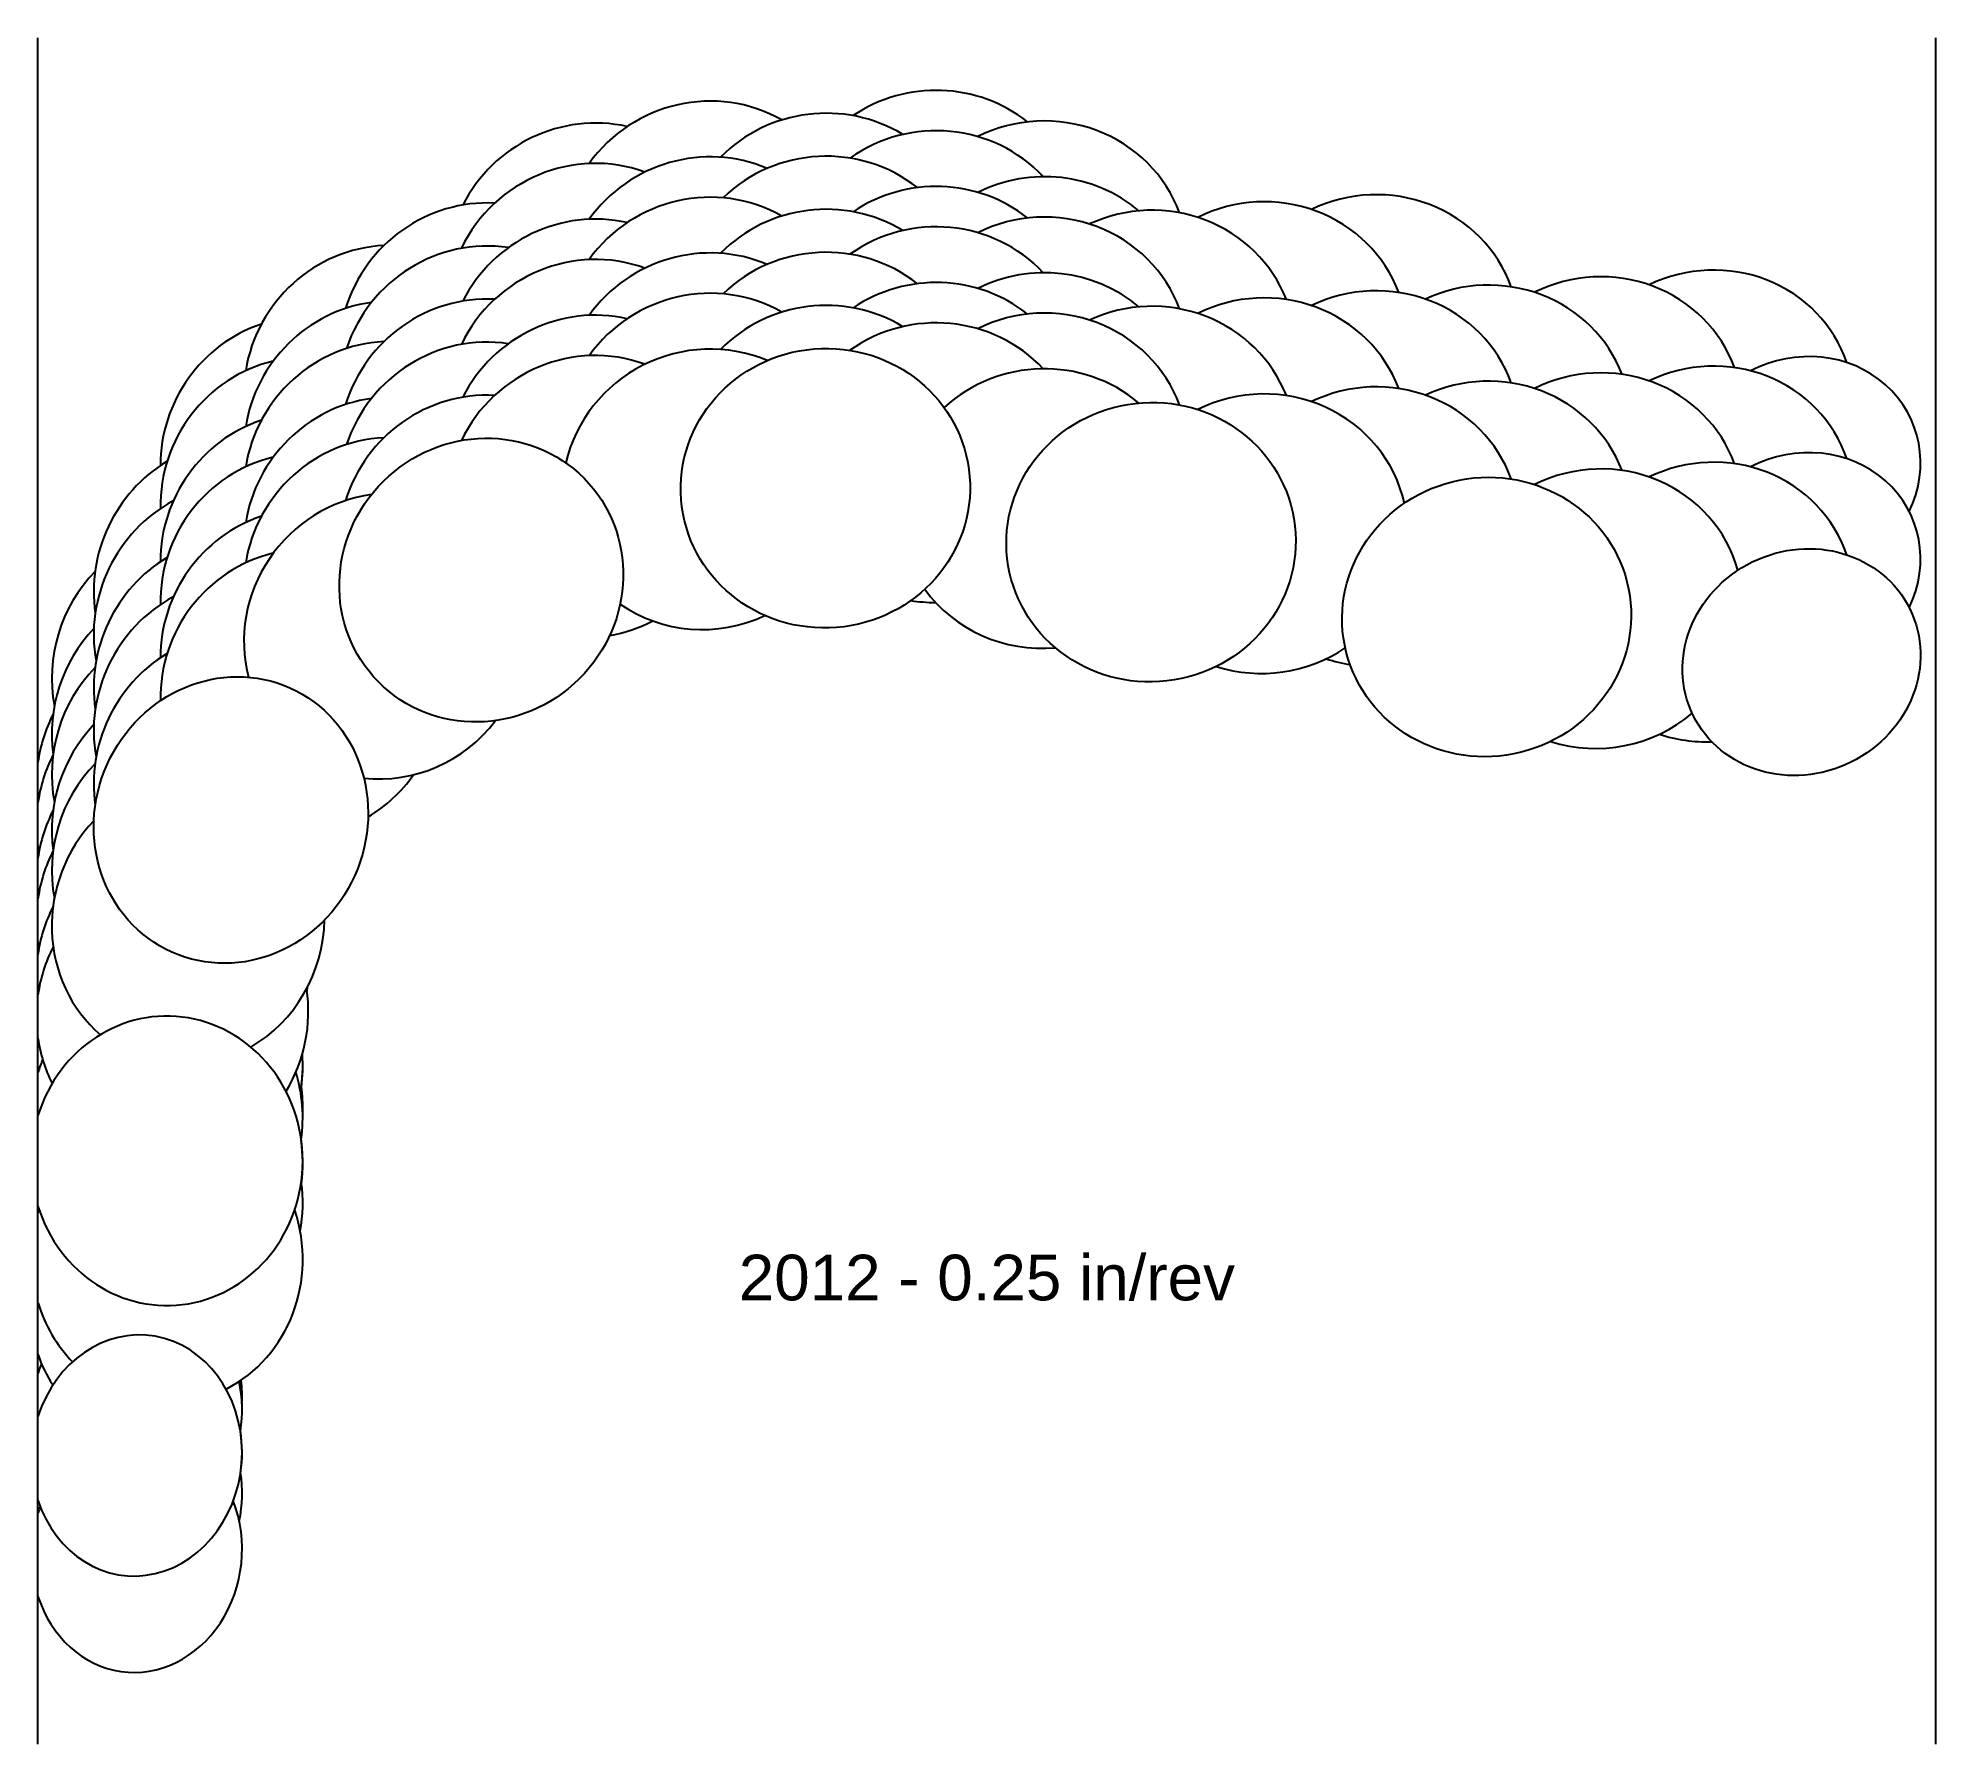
# Model space of a CAD drawing. Header units: inches. Extents: x -4.94 to 0, y -3.36 to 1.08.
import ezdxf
from ezdxf.enums import TextEntityAlignment as Align

# ---------------------------------------------------------------- set-up
doc = ezdxf.new("R2010")
doc.units = ezdxf.units.IN
doc.header["$MEASUREMENT"] = 0
for name, color, linetype, true_color in [('Blade_1', 30, 'Continuous', 0xff7f00), ('Blade_2', 7, 'Continuous', 0xcccc00), ('Blade_3', 7, 'Continuous', 0x00cc00), ('Blade_4', 7, 'Continuous', 0x00cccc), ('Blade_5', 7, 'Continuous', 0x0066cc), ('Blade_6', 190, 'Continuous', 0x7f00ff)]:
    doc.layers.add(name, color=color, linetype=linetype, true_color=true_color)
doc.layers.add('Gage_Line', color=7, linetype='Continuous')
doc.styles.get("Standard").update_dxf_attribs({"font": 'arial.ttf'})

msp = doc.modelspace()

# ---------------------------------------------------------------- linework, layer by layer
at = {"layer": 'Blade_1'}
for centre, major_axis, ratio, start_param, end_param in [((-2.8889, 0.4125), (0.3753, 0.0303), 0.9657, 7.087099, 8.56173), ((-2.0417, 0.272), (0.3741, 0.0427), 0.965473, 6.535078, 8.183624), ((-3.7842, 0.1734), (0.2674, 0.265), 0.961342, 6.901139, 8.34269), ((-2.8889, 0.1625), (0.3753, 0.0303), 0.9657, 7.087099, 8.56173), ((-1.1686, 0.0773), (0.3692, 0.0737), 0.964543, 6.44866, 8.101328), ((-2.0417, 0.022), (0.3741, 0.0427), 0.965473, 6.535078, 8.183624), ((-3.7842, -0.0766), (0.2674, 0.265), 0.961342, 6.901139, 8.34269), ((-0.3493, -0.0401), (0.2818, 0.1385), 0.924531, 5.418271, 7.871631), ((-1.1686, -0.1727), (0.3692, 0.0737), 0.964543, 6.44866, 8.101328), ((-0.3493, -0.2901), (0.2818, 0.1385), 0.924531, 5.418271, 7.871631), ((-4.4355, -0.4509), (0.1536, 0.3438), 0.937383, 7.161672, 8.485499), ((-4.4355, -0.7009), (0.1536, 0.3438), 0.937383, 7.161672, 8.485499), ((-4.602, -1.8377), (-0.0012, 0.3765), 0.938365, 1.885984, 7.531922), ((-4.602, -1.5877), (-0.0012, 0.3765), 0.938365, 4.524792, 4.783347), ((-4.6806, -2.6044), (0.0288, 0.3127), 0.871357, 2.030648, 7.604951), ((-4.6806, -2.3544), (0.0288, 0.3127), 0.871357, 4.596092, 4.612104)]:
    msp.add_ellipse(centre, major_axis=major_axis, ratio=ratio, start_param=start_param, end_param=end_param, dxfattribs=at)
for centre, major_axis, ratio in [((-2.8889, -0.0875), (0.3753, 0.0303), 0.9657), ((-2.0417, -0.228), (0.3741, 0.0427), 0.965473), ((-3.7842, -0.3266), (0.2674, 0.265), 0.961342), ((-1.1686, -0.4227), (0.3692, 0.0737), 0.964543), ((-0.3493, -0.5401), (0.2818, 0.1385), 0.924531), ((-4.4355, -0.9509), (0.1536, 0.3438), 0.937383)]:
    msp.add_ellipse(centre, major_axis=major_axis, ratio=ratio, dxfattribs=at)
at = {"layer": 'Blade_2'}
for centre, major_axis, ratio, start_param, end_param in [((-3.1991, 0.4096), (0.34, 0.1616), 0.962292, 6.986803, 8.377506), ((-2.3218, 0.3594), (0.3746, 0.0376), 0.965576, 7.035929, 8.22854), ((-3.1991, 0.1596), (0.34, 0.1616), 0.962292, 6.986803, 8.377506), ((-2.3218, 0.1094), (0.3746, 0.0376), 0.965576, 7.035929, 8.22854), ((-4.0347, 0.0276), (0.2208, 0.305), 0.961325, 7.025113, 8.339016), ((-3.1991, -0.0904), (0.34, 0.1616), 0.962292, 6.986803, 8.776482), ((-2.3218, -0.1406), (0.3746, 0.0376), 0.965576, 7.035929, 8.513721), ((-4.0347, -0.2224), (0.2208, 0.305), 0.961325, 7.025113, 8.339016), ((-4.0347, -0.4724), (0.2208, 0.305), 0.961325, 7.025113, 8.754032), ((-3.1991, -0.0904), (0.34, 0.1616), 0.962292, 3.641759, 4.704997), ((-2.3218, -0.1406), (0.3746, 0.0376), 0.965576, 3.653683, 4.699206), ((-4.5467, -0.7147), (0.1015, 0.3626), 0.937925, 7.33692, 8.287327), ((-4.5467, -0.9647), (0.1015, 0.3626), 0.937925, 7.33692, 8.287327), ((-4.0347, -0.4724), (0.2208, 0.305), 0.961325, 3.636819, 4.687574), ((-4.5467, -1.2147), (0.1015, 0.3626), 0.937925, 7.33692, 9.015579), ((-4.5467, -1.2147), (0.1015, 0.3626), 0.937925, 3.90906, 4.979776), ((-4.6019, -1.5919), (-0.0171, 0.3761), 0.938354, 4.524146, 4.752104), ((-4.6019, -1.8419), (-0.0171, 0.3761), 0.938354, 4.524146, 4.822086), ((-4.6019, -2.0919), (-0.0171, 0.3761), 0.938354, 7.464019, 7.487034), ((-4.6019, -2.0919), (-0.0171, 0.3761), 0.938354, 3.543712, 5.011412), ((-4.6019, -2.0919), (-0.0171, 0.3761), 0.938354, 8.124278, 8.607185), ((-4.6804, -2.6052), (0.0288, 0.3127), 0.871358, 4.649587, 4.999655), ((-4.6804, -2.8552), (0.0288, 0.3127), 0.871358, 2.029149, 5.229797), ((-4.6804, -2.8552), (0.0288, 0.3127), 0.871358, 1.265514, 1.323266)]:
    msp.add_ellipse(centre, major_axis=major_axis, ratio=ratio, start_param=start_param, end_param=end_param, dxfattribs=at)
at = {"layer": 'Blade_3'}
for centre, major_axis, ratio, start_param, end_param in [((-2.6029, 0.4789), (0.375, 0.0336), 0.965647, 6.926703, 8.398548), ((-3.5006, 0.3907), (0.3082, 0.2162), 0.961614, 6.869357, 8.38543), ((-1.7506, 0.294), (0.3732, 0.0498), 0.965309, 6.504812, 8.19343), ((-2.6029, 0.2289), (0.375, 0.0336), 0.965647, 6.926703, 8.398548), ((-3.5006, 0.1407), (0.3082, 0.2162), 0.961614, 6.869357, 8.38543), ((-0.8779, 0.0989), (0.3639, 0.0967), 0.963471, 6.371354, 8.061148), ((-1.7506, 0.044), (0.3732, 0.0498), 0.965309, 6.504812, 8.19343), ((-2.6029, -0.0211), (0.375, 0.0336), 0.965647, 6.926703, 8.398548), ((-3.5006, -0.1093), (0.3082, 0.2162), 0.961614, 6.869357, 8.38543), ((-4.2539, -0.1208), (0.1683, 0.3368), 0.961435, 6.959787, 8.354837), ((-0.8779, -0.1511), (0.3639, 0.0967), 0.963471, 6.371354, 8.061148), ((-1.7506, -0.206), (0.3732, 0.0498), 0.965309, 6.365857, 8.19343), ((-4.2539, -0.3708), (0.1683, 0.3368), 0.961435, 6.959787, 8.354837), ((-0.8779, -0.4011), (0.3639, 0.0967), 0.963471, 6.292382, 8.061148), ((-4.2539, -0.6208), (0.1683, 0.3368), 0.961435, 6.959787, 8.354837), ((-2.6029, -0.0211), (0.375, 0.0336), 0.965647, 4.45555, 4.627051), ((-3.5006, -0.1093), (0.3082, 0.2162), 0.961614, 4.255497, 4.571583), ((-1.7506, -0.206), (0.3732, 0.0498), 0.965309, 4.255976, 5.19009), ((-0.8779, -0.4011), (0.3639, 0.0967), 0.963471, 4.124815, 5.169184), ((-4.5878, -0.9557), (0.0499, 0.3732), 0.938242, 7.494323, 7.845223), ((-4.2539, -0.6208), (0.1683, 0.3368), 0.961435, 4.121587, 4.555535), ((-4.5878, -0.9557), (0.0499, 0.3732), 0.938242, 8.145839, 8.189539), ((-4.5878, -1.2057), (0.0499, 0.3732), 0.938242, 7.494323, 7.845223), ((-4.5878, -1.2057), (0.0499, 0.3732), 0.938242, 8.145839, 8.189539), ((-4.5878, -1.4557), (0.0499, 0.3732), 0.938242, 7.494323, 7.845223), ((-4.5878, -1.4557), (0.0499, 0.3732), 0.938242, 4.272903, 5.013353), ((-4.5878, -1.4557), (0.0499, 0.3732), 0.938242, 8.145839, 8.48041), ((-4.6805, -2.225), (0.0288, 0.3127), 0.871352, 2.029692, 2.325637)]:
    msp.add_ellipse(centre, major_axis=major_axis, ratio=ratio, start_param=start_param, end_param=end_param, dxfattribs=at)
at = {"layer": 'Blade_4'}
for centre, major_axis, ratio, start_param, end_param in [((-2.8888, 0.5244), (0.3753, 0.0303), 0.965699, 7.211552, 8.586295), ((-3.7841, 0.2854), (0.2674, 0.265), 0.96134, 6.998985, 8.364418), ((-2.8888, 0.2744), (0.3753, 0.0303), 0.965699, 7.211552, 8.586295), ((-3.7841, 0.0354), (0.2674, 0.265), 0.96134, 6.998985, 8.364418), ((-2.8888, 0.0244), (0.3753, 0.0303), 0.965699, 7.211552, 8.586295), ((-3.7841, -0.2146), (0.2674, 0.265), 0.96134, 6.998985, 8.364418), ((-4.4355, -0.339), (0.1536, 0.3438), 0.937381, 7.210977, 8.449391), ((-4.4355, -0.589), (0.1536, 0.3438), 0.937381, 7.210977, 8.449391), ((-4.4355, -0.839), (0.1536, 0.3438), 0.937381, 7.210977, 8.449391), ((-4.602, -1.7258), (-0.0012, 0.3765), 0.938362, 7.436159, 7.5322), ((-4.602, -1.7258), (-0.0012, 0.3765), 0.938362, 4.55946, 5.029158), ((-4.6805, -2.4925), (0.0288, 0.3127), 0.871353, 1.235376, 1.322091), ((-4.6805, -2.4925), (0.0288, 0.3127), 0.871353, 4.63805, 5.052485)]:
    msp.add_ellipse(centre, major_axis=major_axis, ratio=ratio, start_param=start_param, end_param=end_param, dxfattribs=at)
at = {"layer": 'Blade_5'}
for centre, major_axis, ratio, start_param, end_param in [((-3.1991, 0.5546), (0.34, 0.1616), 0.962292, 6.870948, 8.377506), ((-2.3218, 0.5044), (0.3746, 0.0376), 0.965576, 6.529474, 8.22854), ((-3.1991, 0.3046), (0.34, 0.1616), 0.962292, 6.870948, 8.377506), ((-1.4595, 0.3125), (0.3718, 0.0594), 0.96504, 6.467059, 8.154107), ((-2.3218, 0.2544), (0.3746, 0.0376), 0.965576, 6.529474, 8.22854), ((-4.0347, 0.1726), (0.2208, 0.305), 0.961325, 6.93663, 8.339016), ((-3.1991, 0.0546), (0.34, 0.1616), 0.962292, 6.870948, 8.377506), ((-0.5877, 0.1163), (0.35, 0.1389), 0.96045, 6.236596, 7.925337), ((-1.4595, 0.0625), (0.3718, 0.0594), 0.96504, 6.467059, 8.154107), ((-2.3218, 0.0044), (0.3746, 0.0376), 0.965576, 6.529474, 8.22854), ((-4.0347, -0.0774), (0.2208, 0.305), 0.961325, 6.93663, 8.339016), ((-0.5877, -0.1337), (0.35, 0.1389), 0.96045, 6.236596, 7.925337), ((-1.4595, -0.1875), (0.3718, 0.0594), 0.96504, 6.467059, 8.154107), ((-4.0347, -0.3274), (0.2208, 0.305), 0.961325, 6.93663, 8.339016), ((-0.5877, -0.3837), (0.35, 0.1389), 0.96045, 6.236596, 7.925337), ((-4.5467, -0.5697), (0.1015, 0.3626), 0.937925, 7.324348, 8.338848), ((-1.4595, -0.1875), (0.3718, 0.0594), 0.96504, 4.21695, 4.387472), ((-4.5467, -0.8197), (0.1015, 0.3626), 0.937925, 7.324348, 8.338848), ((-0.5877, -0.3837), (0.35, 0.1389), 0.96045, 3.98985, 4.360893), ((-4.5467, -1.0697), (0.1015, 0.3626), 0.937925, 7.324348, 8.338848), ((-4.6019, -1.6969), (-0.0171, 0.3761), 0.938354, 4.626022, 4.813069), ((-4.6019, -1.9469), (-0.0171, 0.3761), 0.938354, 4.470263, 4.813069), ((-4.6804, -2.4602), (0.0288, 0.3127), 0.871358, 4.762233, 4.957994), ((-4.6804, -2.7102), (0.0288, 0.3127), 0.871358, 4.584489, 4.988801)]:
    msp.add_ellipse(centre, major_axis=major_axis, ratio=ratio, start_param=start_param, end_param=end_param, dxfattribs=at)
at = {"layer": 'Blade_6'}
for centre, major_axis, ratio, start_param, end_param in [((-2.6029, 0.5839), (0.375, 0.0336), 0.965647, 7.076728, 8.372352), ((-3.5006, 0.4957), (0.3082, 0.2162), 0.961614, 6.999351, 8.362755), ((-2.6029, 0.3339), (0.375, 0.0336), 0.965647, 7.076728, 8.372352), ((-3.5006, 0.2457), (0.3082, 0.2162), 0.961614, 6.999351, 8.362755), ((-2.6029, 0.0839), (0.375, 0.0336), 0.965647, 7.076728, 8.372352), ((-3.5006, -0.0043), (0.3082, 0.2162), 0.961614, 6.999351, 8.362755), ((-4.2539, -0.0158), (0.1683, 0.3368), 0.961435, 7.046656, 8.33644), ((-4.2539, -0.2658), (0.1683, 0.3368), 0.961435, 7.046656, 8.33644), ((-4.2539, -0.5158), (0.1683, 0.3368), 0.961435, 7.046656, 8.33644), ((-4.5878, -0.8507), (0.0499, 0.3732), 0.938242, 7.496384, 7.845223), ((-4.5878, -1.1007), (0.0499, 0.3732), 0.938242, 7.496384, 7.845223), ((-4.5878, -1.3507), (0.0499, 0.3732), 0.938242, 7.496384, 7.845223), ((-4.5878, -1.3507), (0.0499, 0.3732), 0.938242, 4.713872, 4.745344)]:
    msp.add_ellipse(centre, major_axis=major_axis, ratio=ratio, start_param=start_param, end_param=end_param, dxfattribs=at)
at = {"layer": 'Gage_Line'}
for p, q in [((-4.9375, -3.3552), (-4.9375, 1.0839)), ((0, -3.3552), (0, 1.0839))]:
    msp.add_line(p, q, dxfattribs=at)

# ---------------------------------------------------------------- texts
msp.add_text('2012 - 0.25 in/rev', height=0.11875).set_placement((-2.4688, -2.1414), align=Align.MIDDLE_CENTER)

doc.saveas('drawing.dxf')
